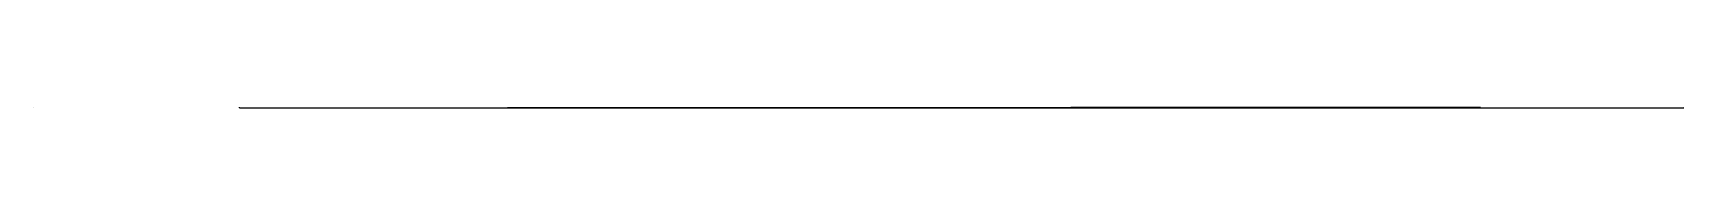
# Model space of a CAD drawing. Header units: metres. Extents: x -1 to 72750024, y 3999 to 4800.
# Drawn here: x 71150003 to 71550024, y 4039 to 4240 of the extents above; entities that cross this region are included whole.
import ezdxf

# ---------------------------------------------------------------- set-up
doc = ezdxf.new("R2010")
doc.units = ezdxf.units.M

msp = doc.modelspace()

# ---------------------------------------------------------------- linework, layer by layer
at = {"color": 7}
for p, q in [((71150003.013, 4240), (71150024.105, 4240)), ((71150003.013, 4240), (71150003.013, 4221.921)), ((71150024.105, 4221.921), (71150003.013, 4221.921)), ((71150006.026, 4233.974), (71150021.092, 4233.974)), ((71150024.105, 4240), (71150024.105, 4221.921)), ((71200000, 4240), (71199998.795, 4240)), ((71200000, 4200), (71199998.795, 4200)), ((71200000, 4160), (71199998.795, 4160)), ((71200000, 4120), (71199998.795, 4120)), ((71200000, 4080), (71199998.795, 4080)), ((71200000, 4040), (71199998.795, 4040)), ((71200000, 4232), (71199999.247, 4232)), ((71200000, 4224), (71199999.247, 4224)), ((71200000, 4216), (71199999.247, 4216)), ((71200000, 4208), (71199999.247, 4208)), ((71200000, 4192), (71199999.247, 4192)), ((71200000, 4184), (71199999.247, 4184)), ((71200000, 4176), (71199999.247, 4176)), ((71200000, 4168), (71199999.247, 4168)), ((71200000, 4152), (71199999.247, 4152)), ((71200000, 4144), (71199999.247, 4144)), ((71200000, 4136), (71199999.247, 4136)), ((71200000, 4128), (71199999.247, 4128)), ((71200000, 4112), (71199999.247, 4112)), ((71200000, 4104), (71199999.247, 4104)), ((71200000, 4096), (71199999.247, 4096)), ((71200000, 4088), (71199999.247, 4088)), ((71200000, 4072), (71199999.247, 4072)), ((71200000, 4064), (71199999.247, 4064)), ((71200000, 4056), (71199999.247, 4056)), ((71200000, 4048), (71199999.247, 4048)), ((71200000, 4040), (71200000, 4240)), ((71200000, 4040), (71550000, 4040)), ((71200000, 4040), (71200000, 4038.795)), ((71210000.001, 4040), (71210000.001, 4039.247)), ((71220000.002, 4040), (71220000.002, 4039.247)), ((71230000.003, 4040), (71230000.003, 4039.247)), ((71240000.003, 4040), (71240000.003, 4039.247)), ((71250000.001, 4040), (71250000.001, 4038.795)), ((71259999.998, 4040), (71259999.998, 4039.247)), ((71269999.996, 4040), (71269999.996, 4039.247)), ((71279999.993, 4040), (71279999.993, 4039.247)), ((71289999.991, 4040), (71289999.991, 4039.247)), ((71300000.002, 4040), (71300000.002, 4038.795)), ((71310000.006, 4040), (71310000.006, 4039.247)), ((71320000.01, 4040), (71320000.01, 4039.247)), ((71330000.015, 4040), (71330000.015, 4039.247)), ((71340000.019, 4040), (71340000.019, 4039.247)), ((71349999.996, 4040), (71349999.996, 4038.795)), ((71360000, 4040), (71360000, 4039.247)), ((71370000.005, 4040), (71370000.005, 4039.247)), ((71380000.009, 4040), (71380000.009, 4039.247)), ((71390000.013, 4040), (71390000.013, 4039.247)), ((71400000.004, 4040), (71400000.004, 4038.795)), ((71410000.008, 4040), (71410000.008, 4039.247)), ((71420000.012, 4040), (71420000.012, 4039.247)), ((71430000.003, 4040), (71430000.003, 4039.247)), ((71439999.994, 4040), (71439999.994, 4039.247)), ((71450000.012, 4040), (71450000.012, 4038.795)), ((71460000.002, 4040), (71460000.002, 4039.247)), ((71469999.993, 4040), (71469999.993, 4039.247)), ((71479999.984, 4040), (71479999.984, 4039.247)), ((71489999.975, 4040), (71489999.975, 4039.247)), ((71499999.992, 4040), (71499999.992, 4038.795)), ((71509999.983, 4040), (71509999.983, 4039.247)), ((71519999.974, 4040), (71519999.974, 4039.247)), ((71529999.964, 4040), (71529999.964, 4039.247)), ((71539999.955, 4040), (71539999.955, 4039.247)), ((71550000, 4040), (71550000, 4038.795)), ((71550003.013, 4240), (71550024.105, 4240)), ((71550003.013, 4240), (71550003.013, 4221.921)), ((71550024.105, 4221.921), (71550003.013, 4221.921)), ((71550006.026, 4233.974), (71550021.092, 4233.974)), ((71550024.105, 4240), (71550024.105, 4221.921))]:
    msp.add_line(p, q, dxfattribs=at)
at = {"color": 4}
for p, q in [((71150006.026, 4229.454), (71150021.092, 4229.454)), ((71229202.211, 4055.671), (71229436.83, 4055.95)), ((71229436.83, 4055.95), (71230374.49, 4057.425)), ((71230374.49, 4057.425), (71230392.35, 4057.492)), ((71230392.35, 4057.492), (71230580.76, 4057.729)), ((71230580.76, 4057.729), (71231511.68, 4059.045)), ((71231511.68, 4059.045), (71233635.961, 4062.075)), ((71233635.961, 4062.075), (71235063.262, 4064.225)), ((71235063.262, 4064.225), (71235107.859, 4064.394)), ((71235107.859, 4064.394), (71235408.672, 4064.74)), ((71235408.672, 4064.74), (71235983.59, 4065.383)), ((71235983.59, 4065.383), (71236270.621, 4065.978)), ((71236270.621, 4065.978), (71236339.961, 4065.838)), ((71236339.961, 4065.838), (71237655, 4067.781)), ((71237655, 4067.781), (71237714.512, 4067.942)), ((71237714.512, 4067.942), (71237804.461, 4067.835)), ((71237804.461, 4067.835), (71238210.059, 4068.418)), ((71238210.059, 4068.418), (71238279.191, 4068.498)), ((71238279.191, 4068.498), (71238421.43, 4068.704)), ((71238421.43, 4068.704), (71238605.762, 4068.899)), ((71238605.762, 4068.899), (71238734.199, 4069.086)), ((71238734.199, 4069.086), (71238930.93, 4069.379)), ((71238930.93, 4069.379), (71239095.719, 4069.456)), ((71239095.719, 4069.456), (71239801.309, 4070.432)), ((71239801.309, 4070.432), (71240241.941, 4070.926)), ((71240241.941, 4070.926), (71240283.301, 4070.977)), ((71240283.301, 4070.977), (71240339.398, 4071.028)), ((71240339.398, 4071.028), (71240366.191, 4070.931)), ((71240366.191, 4070.931), (71240400.449, 4071.131)), ((71240400.449, 4071.131), (71240500.891, 4071.244)), ((71240500.891, 4071.244), (71240741.559, 4071.603)), ((71240741.559, 4071.603), (71240847.891, 4071.614)), ((71240847.891, 4071.614), (71240995.23, 4071.844)), ((71240995.23, 4071.844), (71241213.828, 4072.117)), ((71241213.828, 4072.117), (71241447.07, 4072.255)), ((71241447.07, 4072.255), (71241840.02, 4072.802)), ((71241840.02, 4072.802), (71241851.391, 4072.769)), ((71241851.391, 4072.769), (71242158.738, 4073.251)), ((71242158.738, 4073.251), (71242519.051, 4073.661)), ((71242519.051, 4073.661), (71243285.73, 4074.442)), ((71243285.73, 4074.442), (71243505.199, 4074.779)), ((71243505.199, 4074.779), (71243619.371, 4074.905)), ((71243619.371, 4074.905), (71243732.641, 4075.04)), ((71243732.641, 4075.04), (71243859.57, 4075.192)), ((71243859.57, 4075.192), (71244038.66, 4075.411)), ((71244038.66, 4075.411), (71244275.102, 4075.786)), ((71244275.102, 4075.786), (71244356.988, 4075.799)), ((71244356.988, 4075.799), (71244690.012, 4075.991)), ((71244690.012, 4075.991), (71245098.738, 4076.712)), ((71245098.738, 4076.712), (71245728.961, 4077.271)), ((71245728.961, 4077.271), (71246641.68, 4078.455)), ((71246641.68, 4078.455), (71246814.281, 4078.683)), ((71246814.281, 4078.683), (71248303.25, 4080.278)), ((71248303.25, 4080.278), (71248649.328, 4080.506)), ((71248649.328, 4080.506), (71249843.699, 4081.705)), ((71249843.699, 4081.705), (71249886.059, 4082.098)), ((71249886.059, 4082.098), (71250317.941, 4082.806)), ((71250317.941, 4082.806), (71251331.66, 4083.809)), ((71251331.66, 4083.809), (71251455.691, 4084.149)), ((71251455.691, 4084.149), (71251780.68, 4084.541)), ((71251780.68, 4084.541), (71251815.559, 4084.558)), ((71251815.559, 4084.558), (71252160.871, 4085.052)), ((71252160.871, 4085.052), (71252272.23, 4085.149)), ((71252272.23, 4085.149), (71252367.41, 4085.352)), ((71252367.41, 4085.352), (71252477.559, 4085.479)), ((71252477.559, 4085.479), (71252613.969, 4085.644)), ((71252613.969, 4085.644), (71252674.43, 4085.729)), ((71252674.43, 4085.729), (71252702.52, 4085.737)), ((71252702.52, 4085.737), (71252715.73, 4085.826)), ((71252715.73, 4085.826), (71253216.828, 4086.413)), ((71253216.828, 4086.413), (71254004.738, 4087.513)), ((71254004.738, 4087.513), (71254200.43, 4087.82)), ((71254200.43, 4087.82), (71254387.75, 4088.058)), ((71254387.75, 4088.058), (71254520.031, 4088.25)), ((71254520.031, 4088.25), (71254534.031, 4088.288)), ((71254534.031, 4088.288), (71254587.25, 4088.341)), ((71254587.25, 4088.341), (71254662.5, 4088.448)), ((71254662.5, 4088.448), (71254857.828, 4088.954)), ((71254857.828, 4088.954), (71255003.262, 4088.837)), ((71255003.262, 4088.837), (71255077.16, 4089.011)), ((71255077.16, 4089.011), (71255319.031, 4089.643)), ((71255319.031, 4089.643), (71255385.781, 4089.497)), ((71255385.781, 4089.497), (71256448.461, 4090.767)), ((71256448.461, 4090.767), (71256697.551, 4091.305)), ((71256697.551, 4091.305), (71256721.879, 4091.154)), ((71256721.879, 4091.154), (71257830.012, 4092.733)), ((71257830.012, 4092.733), (71258099.379, 4093.07)), ((71258099.379, 4093.07), (71258212.41, 4093.21)), ((71258212.41, 4093.21), (71258297.469, 4093.323)), ((71258297.469, 4093.323), (71258312.18, 4093.38)), ((71258312.18, 4093.38), (71258497.25, 4093.63)), ((71258497.25, 4093.63), (71258818.648, 4093.982)), ((71258818.648, 4093.982), (71258860.609, 4094.032)), ((71258860.609, 4094.032), (71258877.66, 4093.955)), ((71258877.66, 4093.955), (71258884.449, 4094.031)), ((71258884.449, 4094.031), (71259060.078, 4093.772)), ((71259060.078, 4093.772), (71259163.738, 4094.273)), ((71259163.738, 4094.273), (71259474.52, 4094.445)), ((71259474.52, 4094.445), (71260399.539, 4095.294)), ((71260399.539, 4095.294), (71260412.738, 4095.424)), ((71260412.738, 4095.424), (71260443.129, 4095.482)), ((71260443.129, 4095.482), (71260640.82, 4095.492)), ((71260640.82, 4095.492), (71260890.66, 4095.601)), ((71260890.66, 4095.601), (71261182.699, 4096.019)), ((71261182.699, 4096.019), (71261346.789, 4096.113)), ((71261346.789, 4096.113), (71261590.922, 4096.065)), ((71261590.922, 4096.065), (71261616.988, 4096.41)), ((71261616.988, 4096.41), (71262372.379, 4096.837)), ((71262372.379, 4096.837), (71262913.609, 4097.563)), ((71262913.609, 4097.563), (71262924.641, 4097.192)), ((71262924.641, 4097.192), (71263455.398, 4097.892)), ((71263455.398, 4097.892), (71263922.359, 4098.094)), ((71263922.359, 4098.094), (71264469.648, 4098.711)), ((71264469.648, 4098.711), (71264849.512, 4099.033)), ((71264849.512, 4099.033), (71265066.801, 4099.295)), ((71265066.801, 4099.295), (71265383.172, 4099.365)), ((71265383.172, 4099.365), (71265581.156, 4099.666)), ((71265581.156, 4099.666), (71266058.094, 4099.973)), ((71266058.094, 4099.973), (71266668.156, 4100.697)), ((71266668.156, 4100.697), (71266910.906, 4100.784)), ((71266910.906, 4100.784), (71267338.953, 4101.234)), ((71267338.953, 4101.234), (71267517.813, 4101.252)), ((71267517.813, 4101.252), (71267538.758, 4101.295)), ((71267538.758, 4101.295), (71267926.18, 4101.666)), ((71267926.18, 4101.666), (71268340.328, 4102.134)), ((71268340.328, 4102.134), (71268526.508, 4102.059)), ((71268526.508, 4102.059), (71269395.18, 4102.829)), ((71269395.18, 4102.829), (71270269.094, 4103.608)), ((71270269.094, 4103.608), (71270907.281, 4103.85)), ((71270907.281, 4103.85), (71271233.508, 4104.169)), ((71271233.508, 4104.169), (71271841.523, 4104.906)), ((71271841.523, 4104.906), (71271961.172, 4105.115)), ((71271961.172, 4105.115), (71273318.063, 4105.934)), ((71273318.063, 4105.934), (71273429.219, 4106.127)), ((71273429.219, 4106.127), (71273547.953, 4105.907)), ((71273547.953, 4105.907), (71273618.359, 4106.197)), ((71273618.359, 4106.197), (71274015.047, 4106.593)), ((71274015.047, 4106.593), (71274729.453, 4107.052)), ((71274729.453, 4107.052), (71274959.703, 4106.9)), ((71274959.703, 4106.9), (71275317.07, 4107.543)), ((71275317.07, 4107.543), (71275422.203, 4107.483)), ((71275422.203, 4107.483), (71275862.641, 4107.923)), ((71275862.641, 4107.923), (71276083.047, 4108.082)), ((71276083.047, 4108.082), (71276489.898, 4108.396)), ((71276489.898, 4108.396), (71276497.969, 4108.336)), ((71276497.969, 4108.336), (71276996.82, 4108.792)), ((71276996.82, 4108.792), (71277514.18, 4109.225)), ((71277514.18, 4109.225), (71277713.133, 4109.259)), ((71277713.133, 4109.259), (71278026.328, 4109.417)), ((71278026.328, 4109.417), (71278291.953, 4109.826)), ((71278291.953, 4109.826), (71278633.023, 4110.154)), ((71278633.023, 4110.154), (71278897.992, 4110.348)), ((71278897.992, 4110.348), (71279082.727, 4110.389)), ((71279082.727, 4110.389), (71279113.938, 4110.41)), ((71279113.938, 4110.41), (71279548.852, 4110.767)), ((71279548.852, 4110.767), (71279974.547, 4110.966)), ((71279974.547, 4110.966), (71280348.727, 4111.315)), ((71280348.727, 4111.315), (71280727.563, 4111.548)), ((71280727.563, 4111.548), (71280812.047, 4111.748)), ((71280812.047, 4111.748), (71281100.391, 4112.004)), ((71281100.391, 4112.004), (71281197.023, 4112.2)), ((71281197.023, 4112.2), (71282122.25, 4112.686)), ((71282122.25, 4112.686), (71282311.141, 4112.872)), ((71282311.141, 4112.872), (71283078.641, 4113.5)), ((71283078.641, 4113.5), (71283215.828, 4113.487)), ((71283215.828, 4113.487), (71283272.383, 4113.501)), ((71283272.383, 4113.501), (71283376.32, 4113.615)), ((71283376.32, 4113.615), (71283397.461, 4113.759)), ((71283397.461, 4113.759), (71283533.508, 4113.757)), ((71283533.508, 4113.757), (71284025.477, 4114.149)), ((71284025.477, 4114.149), (71284431.344, 4114.422)), ((71284431.344, 4114.422), (71284529.078, 4114.508)), ((71284529.078, 4114.508), (71284600.188, 4114.633)), ((71284600.188, 4114.633), (71284889.859, 4114.742)), ((71284889.859, 4114.742), (71284960.094, 4114.793)), ((71284960.094, 4114.793), (71285091.07, 4114.867)), ((71285091.07, 4114.867), (71285381.242, 4115.087)), ((71285381.242, 4115.087), (71285471.32, 4115.205)), ((71285471.32, 4115.205), (71285677.789, 4115.309)), ((71285677.789, 4115.309), (71285867.07, 4115.44)), ((71285867.07, 4115.44), (71286359.391, 4115.607)), ((71286359.391, 4115.607), (71286384.789, 4115.779)), ((71286384.789, 4115.779), (71286586.438, 4115.905)), ((71286586.438, 4115.905), (71286800.273, 4116.106)), ((71286800.273, 4116.106), (71286808.281, 4116.057)), ((71286808.281, 4116.057), (71286877.641, 4116.178)), ((71286877.641, 4116.178), (71286981.477, 4116.299)), ((71286981.477, 4116.299), (71287952.133, 4116.945)), ((71287952.133, 4116.945), (71288254.977, 4117.149)), ((71288254.977, 4117.149), (71288701.867, 4117.316)), ((71288701.867, 4117.316), (71289790.422, 4118.074)), ((71289790.422, 4118.074), (71291289.93, 4119.232)), ((71291289.93, 4119.232), (71291345.133, 4119.258)), ((71291345.133, 4119.258), (71291692.703, 4119.521)), ((71291692.703, 4119.521), (71291848.594, 4119.52)), ((71291848.594, 4119.52), (71291864.508, 4119.655)), ((71291864.508, 4119.655), (71292022.477, 4119.687)), ((71292022.477, 4119.687), (71292034.844, 4119.644)), ((71292034.844, 4119.644), (71292242.461, 4119.83)), ((71292242.461, 4119.83), (71292320.094, 4119.889)), ((71292320.094, 4119.889), (71292427.969, 4119.959)), ((71292427.969, 4119.959), (71292458.367, 4119.983)), ((71292458.367, 4119.983), (71292609.297, 4120.103)), ((71292609.297, 4120.103), (71292639.109, 4120.108)), ((71292639.109, 4120.108), (71292795.961, 4120.239)), ((71292795.961, 4120.239), (71292798.563, 4120.144)), ((71292798.563, 4120.144), (71293058.813, 4120.377)), ((71293058.813, 4120.377), (71293617.594, 4120.713)), ((71293617.594, 4120.713), (71293848.773, 4120.95)), ((71293848.773, 4120.95), (71294396.25, 4121.272)), ((71294396.25, 4121.272), (71294674.227, 4121.57)), ((71294674.227, 4121.57), (71294794.703, 4121.602)), ((71294794.703, 4121.602), (71295269.57, 4121.928)), ((71295269.57, 4121.928), (71295338.102, 4122.084)), ((71295338.102, 4122.084), (71295385.07, 4121.977)), ((71295385.07, 4121.977), (71295670.43, 4122.209)), ((71295670.43, 4122.209), (71296257.359, 4122.573)), ((71296257.359, 4122.573), (71296359.883, 4122.656)), ((71296359.883, 4122.656), (71296488.07, 4122.756)), ((71296488.07, 4122.756), (71296622.469, 4122.798)), ((71296622.469, 4122.798), (71296962.938, 4123.065)), ((71296962.938, 4123.065), (71297129.953, 4123.233)), ((71297129.953, 4123.233), (71297406.656, 4123.382)), ((71297406.656, 4123.382), (71297587.297, 4123.472)), ((71297587.297, 4123.472), (71297865.633, 4123.613)), ((71297865.633, 4123.613), (71297987.156, 4123.83)), ((71297987.156, 4123.83), (71298155.07, 4123.856)), ((71298155.07, 4123.856), (71298217.172, 4123.921)), ((71298217.172, 4123.921), (71298239.906, 4123.889)), ((71298239.906, 4123.889), (71298940.547, 4124.362)), ((71298940.547, 4124.362), (71299076.273, 4124.477)), ((71299076.273, 4124.477), (71299807.563, 4125.012)), ((71299807.563, 4125.012), (71299870.5, 4125.056)), ((71299870.5, 4125.056), (71300291.898, 4125.271)), ((71300291.898, 4125.271), (71300550.102, 4125.418)), ((71300550.102, 4125.418), (71301424.5, 4126.154)), ((71301424.5, 4126.154), (71301554.797, 4126.108)), ((71301554.797, 4126.108), (71301750.5, 4126.177)), ((71301750.5, 4126.177), (71301764.398, 4126.326)), ((71301764.398, 4126.326), (71301772, 4126.284)), ((71301772, 4126.284), (71302627, 4126.826)), ((71302627, 4126.826), (71303383.703, 4127.226)), ((71303383.703, 4127.226), (71303452.398, 4127.229)), ((71303452.398, 4127.229), (71303657.898, 4127.523)), ((71303657.898, 4127.523), (71304370.703, 4127.96)), ((71304370.703, 4127.96), (71304641.602, 4128.119)), ((71304641.602, 4128.119), (71304740.102, 4128.182)), ((71304740.102, 4128.182), (71305118.5, 4128.432)), ((71305118.5, 4128.432), (71305277.797, 4128.524)), ((71305277.797, 4128.524), (71305325.797, 4128.612)), ((71305325.797, 4128.612), (71305348.398, 4128.622)), ((71305348.398, 4128.622), (71305362.102, 4128.642)), ((71305362.102, 4128.642), (71305416.398, 4128.705)), ((71305416.398, 4128.705), (71305620.602, 4128.676)), ((71305620.602, 4128.676), (71306107.602, 4129.146)), ((71306107.602, 4129.146), (71306471.398, 4129.288)), ((71306471.398, 4129.288), (71306663.102, 4129.391)), ((71306663.102, 4129.391), (71306806.102, 4129.513)), ((71306806.102, 4129.513), (71307339.203, 4129.931)), ((71307339.203, 4129.931), (71307408.203, 4129.989)), ((71307408.203, 4129.989), (71307495.898, 4129.987)), ((71307495.898, 4129.987), (71307668.602, 4130.239)), ((71307668.602, 4130.239), (71307749.898, 4130.157)), ((71307749.898, 4130.157), (71307971.398, 4130.291)), ((71307971.398, 4130.291), (71307980.203, 4130.321)), ((71307980.203, 4130.321), (71308004.602, 4130.325)), ((71308004.602, 4130.325), (71308195.203, 4130.526)), ((71308195.203, 4130.526), (71308259.797, 4130.537)), ((71308259.797, 4130.537), (71308310, 4130.462)), ((71308310, 4130.462), (71308593, 4130.728)), ((71308593, 4130.728), (71308641.5, 4130.732)), ((71308641.5, 4130.732), (71309255.703, 4131.137)), ((71309255.703, 4131.137), (71309386.5, 4131.236)), ((71309386.5, 4131.236), (71309451.203, 4131.322)), ((71309451.203, 4131.322), (71309631.703, 4131.426)), ((71309631.703, 4131.426), (71309807.102, 4131.494)), ((71309807.102, 4131.494), (71309962, 4131.54)), ((71309962, 4131.54), (71309982.5, 4131.669)), ((71309982.5, 4131.669), (71310739.797, 4132.071)), ((71310739.797, 4132.071), (71310950.602, 4132.057)), ((71310950.602, 4132.057), (71311481.797, 4132.467)), ((71311481.797, 4132.467), (71311785.398, 4132.837)), ((71311785.398, 4132.837), (71311813.203, 4132.841)), ((71311813.203, 4132.841), (71312384, 4133.204)), ((71312384, 4133.204), (71313048.297, 4133.665)), ((71313048.297, 4133.665), (71313328.297, 4133.567)), ((71313328.297, 4133.567), (71313769.102, 4134.137)), ((71313769.102, 4134.137), (71313773.898, 4134.07)), ((71313773.898, 4134.07), (71313819.297, 4134.081)), ((71313819.297, 4134.081), (71313874.602, 4134.13)), ((71313874.602, 4134.13), (71314357.602, 4134.32)), ((71314357.602, 4134.32), (71314668, 4134.637)), ((71314668, 4134.637), (71314839.297, 4134.731)), ((71314839.297, 4134.731), (71315085.703, 4134.799)), ((71315085.703, 4134.799), (71315533.203, 4135.194)), ((71315533.203, 4135.194), (71315794.602, 4135.295)), ((71315794.602, 4135.295), (71316013.898, 4135.361)), ((71316013.898, 4135.361), (71316084.898, 4135.309)), ((71316084.898, 4135.309), (71316158.703, 4135.52)), ((71316158.703, 4135.52), (71316857.898, 4135.911)), ((71316857.898, 4135.911), (71317473.398, 4136.308)), ((71317473.398, 4136.308), (71317907.797, 4136.578)), ((71317907.797, 4136.578), (71318273.898, 4136.756)), ((71318273.898, 4136.756), (71318733.102, 4137.002)), ((71318733.102, 4137.002), (71319491.5, 4137.311)), ((71319491.5, 4137.311), (71319570.898, 4137.509)), ((71319570.898, 4137.509), (71319873, 4137.487)), ((71319873, 4137.487), (71320808.703, 4138.04)), ((71320808.703, 4138.04), (71320862.5, 4138.189)), ((71320862.5, 4138.189), (71320946.297, 4138.219)), ((71320946.297, 4138.219), (71320960.5, 4138.243)), ((71320960.5, 4138.243), (71320984.203, 4138.25)), ((71320984.203, 4138.25), (71321062.898, 4138.335)), ((71321062.898, 4138.335), (71321350.398, 4138.455)), ((71321350.398, 4138.455), (71321362.797, 4138.481)), ((71321362.797, 4138.481), (71321421, 4138.516)), ((71321421, 4138.516), (71321741.102, 4138.754)), ((71321741.102, 4138.754), (71321888.602, 4138.764)), ((71321888.602, 4138.764), (71322054.5, 4138.876)), ((71322054.5, 4138.876), (71322097.703, 4138.911)), ((71322097.703, 4138.911), (71322099.602, 4138.979)), ((71322099.602, 4138.979), (71322215.5, 4138.959)), ((71322215.5, 4138.959), (71322712.102, 4139.266)), ((71322712.102, 4139.266), (71323168.398, 4139.509)), ((71323168.398, 4139.509), (71323256, 4139.585)), ((71323256, 4139.585), (71323268.703, 4139.57)), ((71323268.703, 4139.57), (71323358.797, 4139.633)), ((71323358.797, 4139.633), (71323396.602, 4139.736)), ((71323396.602, 4139.736), (71323600.398, 4139.838)), ((71323600.398, 4139.838), (71323772.297, 4139.771)), ((71323772.297, 4139.771), (71323779.203, 4139.797)), ((71323779.203, 4139.797), (71324299.898, 4140.186)), ((71324299.898, 4140.186), (71324509, 4140.305)), ((71324509, 4140.305), (71324721.5, 4140.356)), ((71324721.5, 4140.356), (71325466.797, 4140.854)), ((71325466.797, 4140.854), (71325571.5, 4140.911)), ((71325571.5, 4140.911), (71325696.297, 4140.799)), ((71325696.297, 4140.799), (71325896.203, 4141.153)), ((71325896.203, 4141.153), (71326035.398, 4141.158)), ((71326035.398, 4141.158), (71326520.102, 4141.462)), ((71326520.102, 4141.462), (71326699.398, 4141.605)), ((71326699.398, 4141.605), (71326904.297, 4141.571)), ((71326904.297, 4141.571), (71327004.703, 4141.442)), ((71327004.703, 4141.442), (71327570.797, 4141.964)), ((71327570.797, 4141.964), (71327947.602, 4142.304)), ((71327947.602, 4142.304), (71328057.898, 4142.336)), ((71328057.898, 4142.336), (71328556.797, 4142.675)), ((71328556.797, 4142.675), (71329748, 4143.293)), ((71329748, 4143.293), (71329835.398, 4143.331)), ((71329835.398, 4143.331), (71329898.898, 4143.412)), ((71329898.898, 4143.412), (71330499.898, 4143.643)), ((71330499.898, 4143.643), (71331013, 4143.982)), ((71331013, 4143.982), (71331159.297, 4143.898)), ((71331159.297, 4143.898), (71331236.203, 4144.102)), ((71331236.203, 4144.102), (71331656.203, 4144.344)), ((71331656.203, 4144.344), (71331744.094, 4144.45)), ((71331744.094, 4144.45), (71332756.406, 4144.956)), ((71332756.406, 4144.956), (71333082.406, 4144.998)), ((71333082.406, 4144.998), (71334291.094, 4145.858)), ((71334291.094, 4145.858), (71334518.906, 4145.956)), ((71334518.906, 4145.956), (71334577.594, 4145.933)), ((71334577.594, 4145.933), (71334648.203, 4145.944)), ((71334648.203, 4145.944), (71334673.797, 4145.825)), ((71334673.797, 4145.825), (71335523.203, 4146.396)), ((71335523.203, 4146.396), (71335830.094, 4146.585)), ((71335830.094, 4146.585), (71336229, 4146.852)), ((71336229, 4146.852), (71336673.797, 4147.125)), ((71336673.797, 4147.125), (71339777.906, 4148.79)), ((71339777.906, 4148.79), (71341367.094, 4149.417)), ((71341367.094, 4149.417), (71341538.094, 4149.773)), ((71341538.094, 4149.773), (71341645.594, 4149.623)), ((71341645.594, 4149.623), (71341812.094, 4149.941)), ((71341812.094, 4149.941), (71341902, 4149.669)), ((71341902, 4149.669), (71342874.094, 4150.48)), ((71342874.094, 4150.48), (71344205.5, 4151.132)), ((71344205.5, 4151.132), (71345404.797, 4151.397)), ((71345404.797, 4151.397), (71345530.203, 4151.742)), ((71345530.203, 4151.742), (71346317.797, 4152.205)), ((71346317.797, 4152.205), (71349452.203, 4153.995)), ((71349452.203, 4153.995), (71349657.797, 4154.073)), ((71349657.797, 4154.073), (71350457.594, 4154.523)), ((71350457.594, 4154.523), (71350600.594, 4154.319)), ((71350600.594, 4154.319), (71352480.406, 4155.429)), ((71352480.406, 4155.429), (71352938.406, 4155.513)), ((71352938.406, 4155.513), (71353382.094, 4155.945)), ((71353382.094, 4155.945), (71355209.5, 4156.789)), ((71355209.5, 4156.789), (71356429.703, 4157.553)), ((71356429.703, 4157.553), (71356496, 4157.637)), ((71356496, 4157.637), (71357901.297, 4158.174)), ((71357901.297, 4158.174), (71358435.797, 4158.691)), ((71358435.797, 4158.691), (71359606.797, 4159.3)), ((71359606.797, 4159.3), (71359785.797, 4159.291)), ((71359785.797, 4159.291), (71360637.406, 4159.6)), ((71360637.406, 4159.6), (71360957.406, 4159.836)), ((71360957.406, 4159.836), (71361126.906, 4159.943)), ((71361126.906, 4159.943), (71361459.094, 4160.002)), ((71361459.094, 4160.002), (71361753.406, 4160.233)), ((71361753.406, 4160.233), (71361828.594, 4160.313)), ((71361828.594, 4160.313), (71362535.094, 4160.735)), ((71362535.094, 4160.735), (71363085.094, 4160.966)), ((71363085.094, 4160.966), (71364977.797, 4161.839)), ((71364977.797, 4161.839), (71365055, 4161.989)), ((71365055, 4161.989), (71365397.5, 4162.068)), ((71365397.5, 4162.068), (71366004.203, 4162.398)), ((71366004.203, 4162.398), (71366047.906, 4162.144)), ((71366047.906, 4162.144), (71366188.5, 4162.561)), ((71366188.5, 4162.561), (71367021, 4163.087)), ((71367021, 4163.087), (71367821.297, 4163.422)), ((71367821.297, 4163.422), (71367856.5, 4163.369)), ((71367856.5, 4163.369), (71368487.594, 4163.844)), ((71368487.594, 4163.844), (71368731.5, 4163.826)), ((71368731.5, 4163.826), (71370187.094, 4164.539)), ((71370187.094, 4164.539), (71371094, 4165.09)), ((71371094, 4165.09), (71372050.406, 4165.381)), ((71372050.406, 4165.381), (71373436.203, 4166.165)), ((71373436.203, 4166.165), (71373988, 4166.592)), ((71373988, 4166.592), (71374567.906, 4166.852)), ((71374567.906, 4166.852), (71376544.5, 4167.923)), ((71376544.5, 4167.923), (71377017.5, 4167.987)), ((71377017.5, 4167.987), (71377809.094, 4168.479)), ((71377809.094, 4168.479), (71378534.203, 4168.844)), ((71378534.203, 4168.844), (71379426.094, 4169.215)), ((71379426.094, 4169.215), (71379724.5, 4169.398)), ((71379724.5, 4169.398), (71380601.406, 4169.835)), ((71380601.406, 4169.835), (71380733.594, 4169.89)), ((71380733.594, 4169.89), (71380912.703, 4169.972)), ((71380912.703, 4169.972), (71381791.406, 4170.444)), ((71381791.406, 4170.444), (71382799.297, 4170.735)), ((71382799.297, 4170.735), (71384250.5, 4171.749)), ((71384250.5, 4171.749), (71384318.297, 4171.413)), ((71384318.297, 4171.413), (71384826.703, 4171.981)), ((71384826.703, 4171.981), (71389037.797, 4174.07)), ((71389037.797, 4174.07), (71391599.406, 4175.377)), ((71391599.406, 4175.377), (71392957.297, 4175.987)), ((71392957.297, 4175.987), (71393878.5, 4176.233)), ((71393878.5, 4176.233), (71395888, 4177.414)), ((71395888, 4177.414), (71397511.703, 4177.999)), ((71397511.703, 4177.999), (71398298, 4178.625)), ((71398298, 4178.625), (71398394.406, 4178.618)), ((71398394.406, 4178.618), (71401458.094, 4180.102)), ((71401458.094, 4180.102), (71401491.406, 4180.077)), ((71401491.406, 4180.077), (71401586.594, 4180.099)), ((71401586.594, 4180.099), (71401666.703, 4180.062)), ((71401666.703, 4180.062), (71402840.906, 4180.741)), ((71402840.906, 4180.741), (71403033.5, 4180.78)), ((71403033.5, 4180.78), (71404412.297, 4181.558)), ((71404412.297, 4181.558), (71404727.906, 4181.649)), ((71404727.906, 4181.649), (71404838, 4181.649)), ((71404838, 4181.649), (71405311.5, 4181.819)), ((71405311.5, 4181.819), (71405314.094, 4181.964)), ((71405314.094, 4181.964), (71405383.406, 4181.907)), ((71405383.406, 4181.907), (71405976.797, 4182.231)), ((71405976.797, 4182.231), (71406541.094, 4182.469)), ((71406541.094, 4182.469), (71408689.297, 4183.482)), ((71408689.297, 4183.482), (71409121.797, 4183.783)), ((71409121.797, 4183.783), (71409225.594, 4183.732)), ((71409225.594, 4183.732), (71409889.297, 4184.172)), ((71409889.297, 4184.172), (71412263.297, 4185.19)), ((71412263.297, 4185.19), (71412408.906, 4185.241)), ((71412408.906, 4185.241), (71412639.906, 4185.489)), ((71412639.906, 4185.489), (71414728.203, 4186.558)), ((71414728.203, 4186.558), (71415893.5, 4187.113)), ((71415893.5, 4187.113), (71416310.5, 4187.202)), ((71416310.5, 4187.202), (71418563.203, 4188.267)), ((71418563.203, 4188.267), (71418796.406, 4188.532)), ((71418796.406, 4188.532), (71418815.594, 4188.558)), ((71418815.594, 4188.558), (71421252.203, 4189.619)), ((71421252.203, 4189.619), (71421467.5, 4189.841)), ((71421467.5, 4189.841), (71422410.406, 4190.317)), ((71422410.406, 4190.317), (71423979.406, 4191.073)), ((71423979.406, 4191.073), (71425256.797, 4191.664)), ((71425256.797, 4191.664), (71425728.703, 4191.947)), ((71425728.703, 4191.947), (71425933.094, 4191.931)), ((71425933.094, 4191.931), (71426041.797, 4191.934)), ((71426041.797, 4191.934), (71426217.406, 4192.164)), ((71426217.406, 4192.164), (71426315.406, 4192.218)), ((71426315.406, 4192.218), (71427039.094, 4192.483)), ((71427039.094, 4192.483), (71428172.594, 4193.122)), ((71428172.594, 4193.122), (71428288.797, 4193.175)), ((71428288.797, 4193.175), (71429000.5, 4193.546)), ((71429000.5, 4193.546), (71429096.297, 4193.508)), ((71429096.297, 4193.508), (71429735.797, 4193.873)), ((71429735.797, 4193.873), (71429820.906, 4193.914)), ((71429820.906, 4193.914), (71430305.594, 4194.128)), ((71430305.594, 4194.128), (71430747.703, 4194.362)), ((71430747.703, 4194.362), (71431544.797, 4194.751)), ((71431544.797, 4194.751), (71432234.906, 4195.131)), ((71432234.906, 4195.131), (71432582.906, 4195.269)), ((71432582.906, 4195.269), (71432655.094, 4195.181)), ((71432655.094, 4195.181), (71433366.094, 4195.484)), ((71433366.094, 4195.484), (71434400.094, 4196.166)), ((71434400.094, 4196.166), (71435207.594, 4196.559)), ((71435207.594, 4196.559), (71436566.5, 4197.118)), ((71436566.5, 4197.118), (71437119.906, 4197.432)), ((71437119.906, 4197.432), (71437320.406, 4197.574)), ((71437320.406, 4197.574), (71441664.094, 4199.652)), ((71441664.094, 4199.652), (71441918.703, 4199.535)), ((71441918.703, 4199.535), (71447672.703, 4202.521)), ((71447672.703, 4202.521), (71450774.203, 4203.714)), ((71450774.203, 4203.714), (71455404.406, 4206.096)), ((71455404.406, 4206.096), (71458539.406, 4207.218)), ((71458539.406, 4207.218), (71463754.188, 4209.559)), ((71463754.188, 4209.559), (71464699.188, 4210.208)), ((71464699.188, 4210.208), (71466449.594, 4210.789)), ((71466449.594, 4210.789), (71467337.906, 4211.208)), ((71467337.906, 4211.208), (71467369.906, 4211.227)), ((71467369.906, 4211.227), (71468163.594, 4211.55)), ((71468163.594, 4211.55), (71471662.313, 4213.041)), ((71471662.313, 4213.041), (71474513.813, 4214.554)), ((71474513.813, 4214.554), (71478313.813, 4215.947)), ((71478313.813, 4215.947), (71483905.5, 4218.796)), ((71483905.5, 4218.796), (71486529.406, 4219.675)), ((71486529.406, 4219.675), (71492133.5, 4222.537)), ((71492133.5, 4222.537), (71494231.594, 4223.206)), ((71494231.594, 4223.206), (71498095.594, 4225.167)), ((71498095.594, 4225.167), (71499348.313, 4225.57)), ((71499348.313, 4225.57), (71500672.594, 4226.234)), ((71500672.594, 4226.234), (71500722.5, 4226.246)), ((71550006.026, 4229.454), (71550021.092, 4229.454))]:
    msp.add_line(p, q, dxfattribs=at)

doc.saveas('drawing.dxf')
